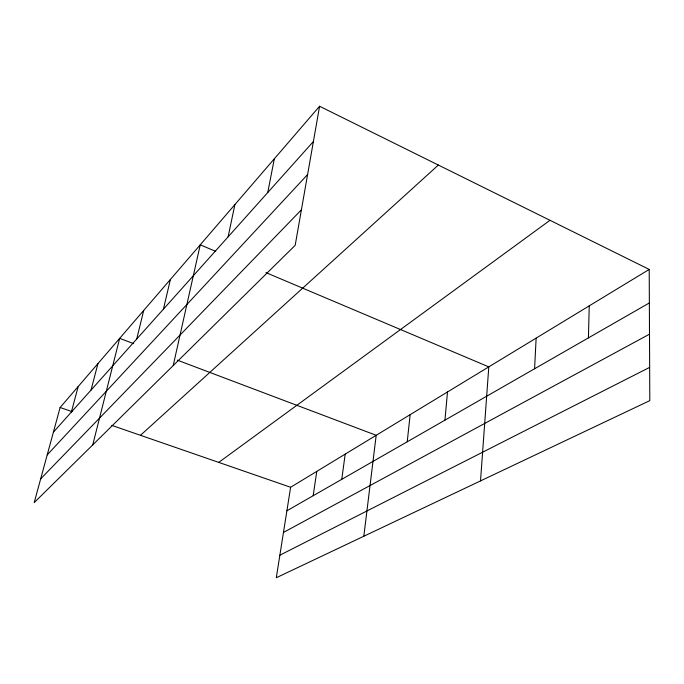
<?xml version="1.0" encoding="UTF-8"?>
<svg xmlns="http://www.w3.org/2000/svg" width="684" height="684" viewBox="0 0 684 684"><rect width="100%" height="100%" fill="white"/><g stroke="black" fill="none" stroke-linecap="round" stroke-linejoin="round"><path stroke-width="1.03" d="M588.428 337.879L589.232 305.868M534.589 368.753L536.136 338.127M480.519 480.903L488.795 366.88L265.956 272.625M444.933 420.164L447.507 391.966M407.228 441.779L410.152 414.658M363.828 536.23L376.191 435.289L177.293 360.135M341.769 479.322L345.189 454.125M313.178 495.712L316.769 471.387M649.21 269.428L290.623 487.273L276.293 577.741L649.8 400.636L649.21 269.428L319.582 106.259L60.124 407.502L34.2 502.612L295.18 245.325L319.582 106.259M267.752 192.546L274.318 158.816M228.097 236.878L234.886 204.593M173.214 365.564L200.241 244.821L215.708 251.361M163.425 309.168L170.401 279.465M136.723 339.016L143.7 310.468M92.742 444.891L119.674 338.358L133.611 343.624M91.049 390.077L97.932 363.606M71.358 412.084L78.173 386.546M53.403 432.151L313.4 141.52M47.205 454.903L307.603 174.54M40.672 478.851L301.413 209.808M140.485 435.315L438.35 165.049M218.735 462.393L549.979 220.308M286.895 510.786L649.364 302.935M283.467 532.443L649.501 334.168M279.859 555.203L649.655 367.368M60.124 407.502L72.051 411.631M111.766 425.371L290.623 487.273"/></g></svg>
